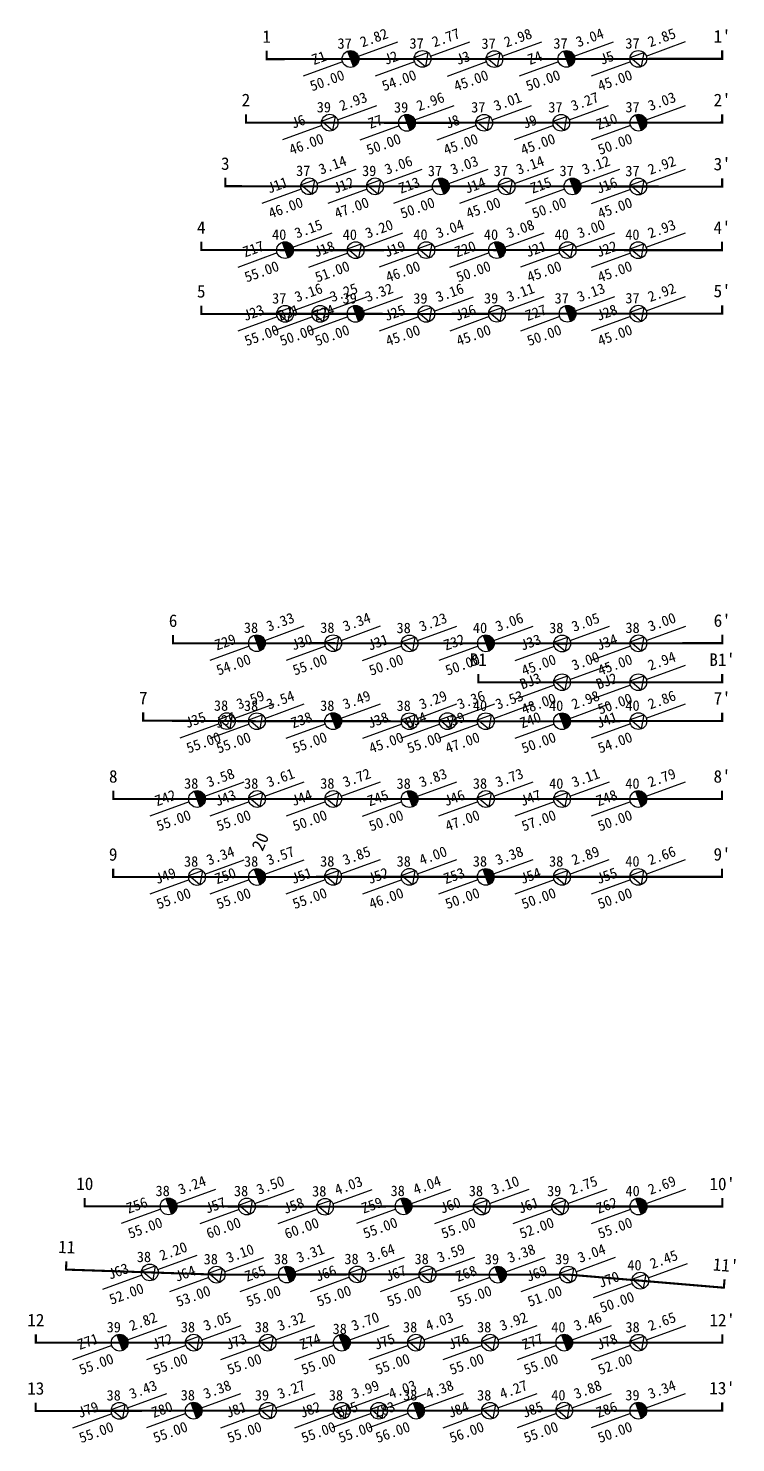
# Model space of a CAD drawing. Extents: x -1201378 to 2367219, y -619313 to 244905.
# Drawn here: x -1201378 to -948158, y -267397 to 239364 of the extents above; entities that cross this region are included whole.
import ezdxf
from ezdxf.enums import TextEntityAlignment as Align

# ---------------------------------------------------------------- set-up
doc = ezdxf.new("R2010")
doc.units = 0
doc.header["$LTSCALE"] = 1000
doc.linetypes.add('ACAD_ISO04W100', pattern=[30, 24, -3, 0, -3])
doc.layers.get('0').update_dxf_attribs({"linetype": 'CONTINUOUS'})
doc.layers.get('Defpoints').update_dxf_attribs({"linetype": 'CONTINUOUS'})
doc.layers.add('HOLE', color=7, linetype='CONTINUOUS')
doc.layers.add('PROFILE', color=7, linetype='CONTINUOUS')
doc.styles.add('ST', font='')
doc.styles.get('ST').set_extended_font_data('SimSun')

# ---------------------------------------------------------------- blocks, each defined once
blk = doc.blocks.new('H_sam_hole')
blk.add_line((0, 2), (0, -2))
at = {"const_width": 2}
blk.add_lwpolyline([(0, -1, 0.414214), (1, 0, 0.414214), (0, 1, 1)], format="xyb", dxfattribs=at)
blk.add_circle((0, 0), 2)
blk = doc.blocks.new('H_cpt_hole')
for p, q in [((-1.73, 1), (1.73, 1)), ((0, -2), (-1.73, 1)), ((1.73, 1), (0, -2))]:
    blk.add_line(p, q)
blk.add_circle((0, 0), 2)
blk = doc.blocks.new('2#孔点桩长')
at = {"layer": 'HOLE', "linetype": 'Continuous'}
for points in [[(-216732, -679927), (-202643, -674779)], [(-189403, -679921), (-175314, -674773)], [(-162089, -680005), (-148000, -674858)], [(-134756, -679970), (-120667, -674823)], [(-107467, -680012), (-93378, -674865)], [(-80150, -679955), (-66061, -674808)], [(-222368, -681986), (-236457, -687133)], [(-195039, -681980), (-209128, -687127)], [(-167724, -682064), (-181813, -687212)], [(-140392, -682029), (-154481, -687177)], [(-113103, -682071), (-127192, -687219)], [(-85786, -682014), (-99875, -687162)], [(-107491, -693907), (-93402, -688760)], [(-80184, -693908), (-66095, -688760)], [(-113127, -695966), (-127216, -701114)], [(-85819, -695967), (-99908, -701115)], [(-227462, -707815), (-213373, -702668)], [(-216717, -707870), (-202628, -702723)], [(-189434, -707844), (-175345, -702696)], [(-162076, -707877), (-147987, -702729)], [(-148454, -707857), (-134364, -702710)], [(-134766, -707870), (-120677, -702722)], [(-107507, -707868), (-93418, -702721)], [(-80168, -707825), (-66079, -702677)], [(-233098, -709874), (-247187, -715022)], [(-222352, -709929), (-236441, -715077)], [(-195069, -709903), (-209159, -715051)], [(-167712, -709936), (-181801, -715083)], [(-154089, -709916), (-168178, -715064)], [(-140402, -709929), (-154491, -715077)], [(-113143, -709927), (-127232, -715075)], [(-85804, -709884), (-99893, -715031)], [(-238162, -735738), (-224072, -730590)], [(-216680, -735747), (-202591, -730600)], [(-189408, -735732), (-175319, -730584)], [(-162089, -735772), (-148000, -730624)], [(-134775, -735751), (-120686, -730604)], [(-107473, -735764), (-93384, -730616)], [(-80204, -735751), (-66115, -730603)], [(-243797, -737797), (-257886, -742945)], [(-222315, -737807), (-236404, -742954)], [(-195044, -737791), (-209133, -742938)], [(-167725, -737831), (-181814, -742979)], [(-140411, -737810), (-154500, -742958)], [(-113109, -737823), (-127198, -742970)], [(-85839, -737810), (-99928, -742957)], [(-238181, -763678), (-224092, -758531)], [(-216704, -763673), (-202615, -758525)], [(-189450, -763631), (-175361, -758484)], [(-162069, -763633), (-147980, -758485)], [(-134799, -763638), (-120710, -758490)], [(-107502, -763639), (-93413, -758492)], [(-80208, -763639), (-66118, -758491)], [(-243817, -765737), (-257906, -770885)], [(-222340, -765732), (-236429, -770879)], [(-195086, -765690), (-209175, -770838)], [(-167704, -765692), (-181794, -770840)], [(-140435, -765697), (-154524, -770845)], [(-113137, -765698), (-127227, -770846)], [(-85843, -765698), (-99932, -770845)]]:
    blk.add_lwpolyline(points, dxfattribs=at)
at = {"layer": 'PROFILE', "linetype": 'ACAD_ISO04W100', "ltscale": 0.08, "const_width": 750}
for points in [[(-249551, -677962), (-249550, -680962), (-219550, -680956), (-192221, -680950), (-164907, -681035), (-137574, -681000), (-110285, -681042), (-82968, -680985), (-52968, -680922), (-52974, -677922)], [(-140309, -691936), (-140309, -694936), (-110309, -694937), (-83002, -694938), (-53002, -694938), (-53002, -691938)], [(-260264, -705692), (-260279, -708692), (-230280, -708845), (-219534, -708900), (-192252, -708873), (-164894, -708906), (-151271, -708887), (-137584, -708900), (-110325, -708898), (-82986, -708854), (-52986, -708806), (-52991, -705806)], [(-270978, -733754), (-270979, -736754), (-240979, -736767), (-219498, -736777), (-192226, -736761), (-164907, -736802), (-137593, -736781), (-110291, -736793), (-83021, -736780), (-53021, -736766), (-53023, -733766)], [(-271000, -761716), (-270999, -764716), (-240999, -764708), (-219522, -764702), (-192268, -764661), (-164887, -764662), (-137617, -764668), (-110320, -764669), (-83025, -764668), (-53025, -764668), (-53025, -761668)]]:
    blk.add_lwpolyline(points, dxfattribs=at)
at = {"layer": 'HOLE', "xscale": 1500, "yscale": 1500, "zscale": 1500, "rotation": 20.07028855039438}
for name, p in [('H_sam_hole', (-219550, -680956)), ('H_cpt_hole', (-192221, -680950)), ('H_cpt_hole', (-164907, -681035)), ('H_sam_hole', (-137574, -681000)), ('H_cpt_hole', (-110285, -681042)), ('H_cpt_hole', (-82968, -680985)), ('H_cpt_hole', (-110309, -694937)), ('H_cpt_hole', (-83002, -694938)), ('H_cpt_hole', (-230280, -708845)), ('H_cpt_hole', (-219534, -708900)), ('H_sam_hole', (-192252, -708873)), ('H_cpt_hole', (-164894, -708906)), ('H_cpt_hole', (-151271, -708887)), ('H_cpt_hole', (-137584, -708900)), ('H_sam_hole', (-110325, -708898)), ('H_cpt_hole', (-82986, -708854)), ('H_sam_hole', (-240979, -736767)), ('H_cpt_hole', (-219498, -736777)), ('H_cpt_hole', (-192226, -736761)), ('H_sam_hole', (-164907, -736802)), ('H_cpt_hole', (-137593, -736781)), ('H_cpt_hole', (-110291, -736793)), ('H_sam_hole', (-83021, -736780)), ('H_cpt_hole', (-240999, -764708)), ('H_sam_hole', (-219522, -764702)), ('H_cpt_hole', (-192268, -764661)), ('H_cpt_hole', (-164887, -764662)), ('H_sam_hole', (-137617, -764668)), ('H_cpt_hole', (-110320, -764669)), ('H_cpt_hole', (-83025, -764668))]:
    blk.add_blockref(name, p, dxfattribs=at)
at = {"layer": 'Defpoints', "color": 3, "style": 'ST'}
for p in [(-221650, -675388), (-194321, -675382), (-167006, -675466), (-112385, -675473), (-85067, -675416), (-232379, -703276), (-221634, -703331), (-194351, -703305), (-166994, -703337), (-243079, -731199), (-221597, -731208), (-194325, -731193), (-167007, -731233), (-139693, -731212), (-243099, -759139), (-221621, -759134), (-194368, -759092), (-166986, -759094), (-139716, -759099), (-112419, -759100)]:
    blk.add_text('38', height=3750, dxfattribs=at).set_placement(p, align=Align.MIDDLE_CENTER)
at = {"layer": 'Defpoints', "color": 6, "style": 'ST'}
for p in [(-139673, -675431), (-139683, -703331), (-112425, -703329), (-85085, -703286), (-112391, -731225), (-85121, -731212), (-85125, -759100)]:
    blk.add_text('40', height=3750, dxfattribs=at).set_placement(p, align=Align.MIDDLE_CENTER)
at = {"layer": 'HOLE', "style": 'ST'}
for s, p in [('3.33', (-211167, -673302)), ('3.34', (-183839, -673296)), ('3.23', (-156524, -673381)), ('3.06', (-129191, -673346)), ('3.05', (-101903, -673388)), ('3.00', (-74585, -673331)), ('Z29', (-230892, -680509)), ('J30', (-203564, -680503)), ('J31', (-176249, -680587)), ('Z32', (-148916, -680552)), ('J33', (-121627, -680594)), ('J34', (-94310, -680537)), ('3.00', (-101927, -687283)), ('2.94', (-74619, -687284)), ('54.00', (-227932, -688610)), ('55.00', (-200604, -688604)), ('50.00', (-173289, -688689)), ('50.00', (-145956, -688654)), ('45.00', (-118668, -688696)), ('45.00', (-91350, -688639)), ('BJ3', (-121651, -694489)), ('BJ2', (-94344, -694490)), ('3.59', (-221897, -701191)), ('3.54', (-211152, -701246)), ('3.49', (-183869, -701220)), ('3.29', (-156512, -701252)), ('3.36', (-142889, -701233)), ('3.53', (-129201, -701246)), ('48.00', (-118692, -702591)), ('2.98', (-101943, -701244)), ('50.00', (-91384, -702591)), ('2.86', (-74603, -701200)), ('J35', (-241622, -708398)), ('J36', (-230877, -708452)), ('Z38', (-203594, -708426)), ('J38', (-176236, -708459)), ('BJ4', (-162614, -708440)), ('J39', (-148926, -708452)), ('Z40', (-121667, -708451)), ('J41', (-94328, -708407)), ('55.00', (-238662, -716499)), ('55.00', (-227917, -716554)), ('55.00', (-200634, -716527)), ('45.00', (-173277, -716560)), ('55.00', (-159654, -716541)), ('47.00', (-145966, -716553)), ('50.00', (-118707, -716552)), ('54.00', (-91368, -716508)), ('3.58', (-232597, -729113)), ('3.61', (-211115, -729123)), ('3.72', (-183843, -729107)), ('3.83', (-156525, -729148)), ('3.73', (-129211, -729127)), ('3.11', (-101909, -729139)), ('2.79', (-74639, -729126)), ('Z42', (-252322, -736320)), ('J43', (-230840, -736330)), ('J44', (-203568, -736314)), ('Z45', (-176249, -736354)), ('J46', (-148936, -736334)), ('J47', (-121633, -736346)), ('Z48', (-94364, -736333)), ('55.00', (-249362, -744421)), ('55.00', (-227880, -744431)), ('50.00', (-200608, -744415)), ('50.00', (-173289, -744455)), ('47.00', (-145976, -744435)), ('57.00', (-118673, -744447)), ('50.00', (-91404, -744434)), ('3.34', (-232617, -757054)), ('3.57', (-211139, -757048)), ('3.85', (-183886, -757007)), ('4.00', (-156504, -757009)), ('3.38', (-129234, -757014)), ('2.89', (-101937, -757015)), ('2.66', (-74643, -757014)), ('J49', (-252341, -764261)), ('Z50', (-230864, -764255)), ('J51', (-203610, -764214)), ('J52', (-176229, -764215)), ('Z53', (-148959, -764220)), ('J54', (-121662, -764222)), ('J55', (-94368, -764221)), ('55.00', (-249382, -772362)), ('55.00', (-227904, -772356)), ('55.00', (-200650, -772315)), ('46.00', (-173269, -772316)), ('50.00', (-145999, -772321)), ('50.00', (-118702, -772323)), ('50.00', (-91408, -772322))]:
    blk.add_text(s, height=3750, rotation=20.07029, dxfattribs=at).set_placement(p, align=Align.MIDDLE_CENTER)
at = {"layer": 'PROFILE', "style": 'ST'}
for s, rotation, p in [('6', 0.01212, (-249551, -676462)), ("6'", 0.11955, (-52977, -676422)), ('B1', 359.99831, (-140309, -690436)), ("B1'", 359.99831, (-53001, -690438)), ('7', 359.70778, (-260256, -704192)), ("7'", 0.09161, (-52993, -704306)), ('8', 359.9744, (-270977, -732254)), ("8'", 0.02718, (-53024, -732266)), ('20', 66.06483, (-215065, -753511)), ('9', 0.01534, (-271000, -760216)), ("9'", 0.0015, (-53025, -760168))]:
    blk.add_text(s, height=4500, rotation=rotation, dxfattribs=at).set_placement(p, align=Align.BOTTOM_CENTER)
blk = doc.blocks.new('1#孔点桩长')
at = {"layer": 'HOLE', "linetype": 'Continuous'}
for points in [[(-183222, 429381), (-169132, 434529)], [(-157466, 429419), (-143377, 434567)], [(-131698, 429351), (-117609, 434498)], [(-105954, 429413), (-91865, 434561)], [(-80188, 429430), (-66099, 434578)], [(-188857, 427322), (-202946, 422175)], [(-163102, 427360), (-177191, 422212)], [(-137334, 427292), (-151423, 422144)], [(-111590, 427354), (-125679, 422207)], [(-85824, 427371), (-99913, 422224)], [(-190664, 406570), (-176575, 411717)], [(-163014, 406523), (-148925, 411670)], [(-135389, 406543), (-121300, 411691)], [(-107768, 406548), (-93679, 411696)], [(-80165, 406584), (-66076, 411732)], [(-196300, 404511), (-210389, 399363)], [(-168650, 404464), (-182739, 399316)], [(-141025, 404484), (-155114, 399336)], [(-113403, 404489), (-127493, 399342)], [(-85800, 404525), (-99890, 399378)], [(-198055, 383786), (-183966, 388933)], [(-174438, 383760), (-160349, 388908)], [(-150880, 383741), (-136791, 388889)], [(-127322, 383738), (-113233, 388885)], [(-103751, 383748), (-89661, 388896)], [(-80191, 383706), (-66102, 388853)], [(-203691, 381727), (-217780, 376579)], [(-180074, 381701), (-194163, 376553)], [(-156516, 381682), (-170605, 376535)], [(-132958, 381679), (-147047, 376531)], [(-109386, 381689), (-123475, 376542)], [(-85827, 381647), (-99916, 376499)], [(-206655, 360915), (-192566, 366062)], [(-181367, 360904), (-167277, 366052)], [(-156077, 360932), (-141988, 366079)], [(-130825, 360915), (-116736, 366062)], [(-105500, 360930), (-91411, 366078)], [(-80221, 360911), (-66132, 366059)], [(-212290, 358856), (-226379, 353708)], [(-187002, 358845), (-201091, 353698)], [(-161713, 358873), (-175802, 353725)], [(-136460, 358856), (-150549, 353708)], [(-111136, 358871), (-125225, 353724)], [(-85857, 358852), (-99946, 353704)], [(-206643, 338079), (-192553, 343227)], [(-194034, 338092), (-179945, 343240)], [(-181410, 338086), (-167321, 343233)], [(-156095, 338049), (-142006, 343196)], [(-130791, 338113), (-116702, 343260)], [(-105518, 338106), (-91429, 343254)], [(-80189, 338140), (-66100, 343288)], [(-212278, 336020), (-226367, 330873)], [(-199670, 336033), (-213759, 330885)], [(-187046, 336027), (-201135, 330879)], [(-161731, 335990), (-175820, 330842)], [(-136426, 336054), (-150515, 330906)], [(-111153, 336047), (-125242, 330900)], [(-85825, 336081), (-99914, 330934)]]:
    blk.add_lwpolyline(points, dxfattribs=at)
at = {"layer": 'PROFILE', "linetype": 'ACAD_ISO04W100', "ltscale": 0.08, "const_width": 750}
for points in [[(-216044, 431308), (-216039, 428308), (-186039, 428352), (-160284, 428390), (-134516, 428321), (-108772, 428384), (-83006, 428401), (-53006, 428421), (-53008, 431421)], [(-223477, 408591), (-223482, 405591), (-193482, 405540), (-165832, 405493), (-138207, 405514), (-110586, 405519), (-82983, 405555), (-52983, 405594), (-52987, 408594)], [(-230870, 385789), (-230873, 382789), (-200873, 382756), (-177256, 382731), (-153698, 382712), (-130140, 382708), (-106568, 382719), (-83009, 382676), (-53009, 382622), (-53004, 385622)], [(-239471, 362898), (-239473, 359898), (-209473, 359885), (-184184, 359875), (-158895, 359902), (-133643, 359885), (-108318, 359901), (-83039, 359882), (-53039, 359859), (-53037, 362859)], [(-239463, 340020), (-239460, 337020), (-209460, 337050), (-196852, 337062), (-184228, 337056), (-158913, 337019), (-133608, 337083), (-108335, 337077), (-83007, 337111), (-53007, 337151), (-53011, 340151)]]:
    blk.add_lwpolyline(points, dxfattribs=at)
at = {"layer": 'HOLE', "xscale": 1500, "yscale": 1500, "zscale": 1500, "rotation": 20.07028855039438}
for name, p in [('H_sam_hole', (-186039, 428352)), ('H_cpt_hole', (-160284, 428390)), ('H_cpt_hole', (-134516, 428321)), ('H_sam_hole', (-108772, 428384)), ('H_cpt_hole', (-83006, 428401)), ('H_cpt_hole', (-193482, 405540)), ('H_sam_hole', (-165832, 405493)), ('H_cpt_hole', (-138207, 405514)), ('H_cpt_hole', (-110586, 405519)), ('H_sam_hole', (-82983, 405555)), ('H_cpt_hole', (-200873, 382756)), ('H_cpt_hole', (-177256, 382731)), ('H_sam_hole', (-153698, 382712)), ('H_cpt_hole', (-130140, 382708)), ('H_sam_hole', (-106568, 382719)), ('H_cpt_hole', (-83009, 382676)), ('H_sam_hole', (-209473, 359885)), ('H_cpt_hole', (-184184, 359875)), ('H_cpt_hole', (-158895, 359902)), ('H_sam_hole', (-133643, 359885)), ('H_cpt_hole', (-108318, 359901)), ('H_cpt_hole', (-83039, 359882)), ('H_cpt_hole', (-209460, 337050)), ('H_cpt_hole', (-196852, 337062)), ('H_sam_hole', (-184228, 337056)), ('H_cpt_hole', (-158913, 337019)), ('H_cpt_hole', (-133608, 337083)), ('H_sam_hole', (-108335, 337077)), ('H_cpt_hole', (-83007, 337111))]:
    blk.add_blockref(name, p, dxfattribs=at)
at = {"layer": 'Defpoints', "color": 3, "style": 'ST'}
for p in [(-188139, 433920), (-162384, 433958), (-136616, 433890), (-110872, 433952), (-85106, 433970), (-140307, 411082), (-112685, 411087), (-85082, 411123), (-202973, 388325), (-155798, 388280), (-132240, 388277), (-108668, 388288), (-85109, 388245), (-211560, 342618), (-110435, 342645), (-85107, 342679)]:
    blk.add_text('37', height=3750, dxfattribs=at).set_placement(p, align=Align.MIDDLE_CENTER)
at = {"layer": 'Defpoints', "color": 6, "style": 'ST'}
for s, p in [('39', (-195582, 411109)), ('39', (-167931, 411062)), ('39', (-179356, 388299)), ('40', (-211572, 365454)), ('40', (-186284, 365444)), ('40', (-160995, 365471)), ('40', (-135742, 365454)), ('40', (-110418, 365469)), ('40', (-85139, 365450)), ('39', (-186328, 342625)), ('39', (-161013, 342588)), ('39', (-135708, 342652))]:
    blk.add_text(s, height=3750, dxfattribs=at).set_placement(p, align=Align.MIDDLE_CENTER)
at = {"layer": 'HOLE', "style": 'ST'}
for s, p in [('2.82', (-177657, 436006)), ('2.77', (-151902, 436043)), ('2.98', (-126134, 435975)), ('3.04', (-100390, 436038)), ('2.85', (-74624, 436055)), ('Z1', (-197382, 428799)), ('J2', (-171627, 428837)), ('J3', (-145858, 428769)), ('Z4', (-120114, 428831)), ('J5', (-94349, 428848)), ('50.00', (-194422, 420698)), ('54.00', (-168667, 420736)), ('45.00', (-142898, 420667)), ('50.00', (-117155, 420730)), ('45.00', (-91389, 420747)), ('2.93', (-185100, 413194)), ('2.96', (-157449, 413147)), ('3.01', (-129825, 413168)), ('3.27', (-102203, 413173)), ('3.03', (-74600, 413209)), ('J6', (-204824, 405988)), ('Z7', (-177174, 405941)), ('J8', (-149549, 405961)), ('J9', (-121928, 405966)), ('Z10', (-94325, 406002)), ('46.00', (-201865, 397886)), ('50.00', (-174214, 397839)), ('45.00', (-146590, 397860)), ('45.00', (-118968, 397865)), ('50.00', (-91365, 397901)), ('3.14', (-192491, 390410)), ('3.06', (-168874, 390384)), ('3.03', (-145316, 390366)), ('3.14', (-121758, 390362)), ('3.12', (-98186, 390373)), ('2.92', (-74627, 390330)), ('J11', (-212215, 383204)), ('J12', (-188598, 383178)), ('Z13', (-165040, 383159)), ('J14', (-141482, 383155)), ('Z15', (-117911, 383166)), ('J16', (-94351, 383124)), ('46.00', (-209256, 375102)), ('47.00', (-185638, 375077)), ('50.00', (-162080, 375058)), ('45.00', (-138522, 375054)), ('50.00', (-114951, 375065)), ('45.00', (-91391, 375022)), ('3.15', (-201090, 367539)), ('3.20', (-175802, 367529)), ('3.04', (-150513, 367556)), ('3.08', (-125260, 367539)), ('3.00', (-99936, 367555)), ('2.93', (-74657, 367535)), ('Z17', (-220815, 360333)), ('J18', (-195527, 360322)), ('J19', (-170237, 360350)), ('Z20', (-144985, 360332)), ('J21', (-119660, 360348)), ('J22', (-94382, 360329)), ('55.00', (-217855, 352231)), ('51.00', (-192567, 352221)), ('46.00', (-167277, 352248)), ('50.00', (-142025, 352231)), ('45.00', (-116700, 352247)), ('45.00', (-91422, 352228)), ('3.16', (-201078, 344704)), ('3.25', (-188470, 344716)), ('3.32', (-175846, 344710)), ('3.16', (-150531, 344673)), ('3.11', (-125226, 344737)), ('3.13', (-99953, 344731)), ('2.92', (-74625, 344765)), ('J23', (-220803, 337497)), ('BJ1', (-208194, 337510)), ('Z24', (-195571, 337503)), ('J25', (-170256, 337467)), ('J26', (-144951, 337530)), ('Z27', (-119678, 337524)), ('J28', (-94349, 337558)), ('55.00', (-217843, 329396)), ('50.00', (-205234, 329408)), ('50.00', (-192611, 329402)), ('45.00', (-167296, 329365)), ('45.00', (-141991, 329429)), ('50.00', (-116718, 329423)), ('45.00', (-91389, 329457))]:
    blk.add_text(s, height=3750, rotation=20.07029, dxfattribs=at).set_placement(p, align=Align.MIDDLE_CENTER)
at = {"layer": 'PROFILE', "style": 'ST'}
for s, rotation, p in [('1', 0.08402, (-216046, 432808)), ("1'", 0.03821, (-53009, 432921)), ('2', 359.90259, (-223474, 410091)), ("2'", 0.07424, (-52988, 410094)), ('3', 359.93736, (-230868, 387289)), ("3'", 359.89616, (-53001, 387122)), ('4', 359.97643, (-239471, 364398)), ("4'", 359.95656, (-53036, 364359)), ('5', 0.05733, (-239465, 341520)), ("5'", 0.0771, (-53013, 341651))]:
    blk.add_text(s, height=4500, rotation=rotation, dxfattribs=at).set_placement(p, align=Align.BOTTOM_CENTER)
blk = doc.blocks.new('3#孔点桩长')
at = {"layer": 'HOLE', "linetype": 'Continuous'}
for points in [[(-248359, -781702), (-234270, -776554)], [(-220299, -781727), (-206210, -776579)], [(-192329, -781828), (-178240, -776681)], [(-164224, -781690), (-150134, -776542)], [(-136232, -781724), (-122143, -776576)], [(-108211, -781728), (-94122, -776581)], [(-80146, -781730), (-66057, -776583)], [(-253995, -783761), (-268084, -788908)], [(-225935, -783786), (-240024, -788933)], [(-197964, -783887), (-212054, -789035)], [(-169859, -783749), (-183948, -788897)], [(-141868, -783783), (-155957, -788931)], [(-113847, -783787), (-127936, -788935)], [(-85782, -783789), (-99871, -788937)], [(-255070, -805349), (-240981, -800201)], [(-231143, -806155), (-217053, -801008)], [(-205988, -806117), (-191899, -800969)], [(-180770, -806077), (-166681, -800930)], [(-155651, -806079), (-141562, -800932)], [(-130491, -806160), (-116402, -801012)], [(-105322, -806126), (-91233, -800979)], [(-79473, -808308), (-65384, -803161)], [(-260706, -807408), (-274795, -812555)], [(-236778, -808214), (-250867, -813362)], [(-211624, -808176), (-225713, -813323)], [(-186406, -808136), (-200495, -813284)], [(-161287, -808138), (-175376, -813286)], [(-136126, -808219), (-150215, -813366)], [(-110957, -808185), (-125046, -813333)], [(-85109, -810367), (-99198, -815515)], [(-265864, -830519), (-251775, -825372)], [(-239321, -830516), (-225232, -825368)], [(-212856, -830525), (-198767, -825377)], [(-186336, -830510), (-172247, -825362)], [(-159783, -830531), (-145694, -825383)], [(-133275, -830518), (-119185, -825371)], [(-106704, -830527), (-92615, -825379)], [(-80143, -830538), (-66054, -825391)], [(-271500, -832578), (-285589, -837726)], [(-244957, -832575), (-259046, -837722)], [(-218492, -832584), (-232581, -837732)], [(-191971, -832569), (-206060, -837717)], [(-165419, -832590), (-179508, -837738)], [(-138910, -832577), (-152999, -837725)], [(-112340, -832586), (-126429, -837733)], [(-85779, -832597), (-99868, -837745)], [(-265885, -854944), (-251796, -849796)], [(-239362, -854894), (-225273, -849746)], [(-212823, -854925), (-198733, -849778)], [(-186329, -854929), (-172240, -849781)], [(-173031, -854907), (-158942, -849760)], [(-159737, -854901), (-145648, -849754)], [(-133274, -854921), (-119185, -849774)], [(-106711, -854898), (-92622, -849750)], [(-80197, -854898), (-66108, -849750)], [(-271521, -857003), (-285610, -862151)], [(-244998, -856953), (-259087, -862101)], [(-218458, -856984), (-232547, -862132)], [(-191965, -856988), (-206054, -862135)], [(-178667, -856967), (-192756, -862114)], [(-165373, -856960), (-179462, -862108)], [(-138910, -856980), (-152999, -862128)], [(-112347, -856957), (-126436, -862105)], [(-85832, -856957), (-99922, -862105)]]:
    blk.add_lwpolyline(points, dxfattribs=at)
at = {"layer": 'PROFILE', "linetype": 'ACAD_ISO04W100', "ltscale": 0.08, "const_width": 750}
for points in [[(-281174, -779704), (-281177, -782704), (-251177, -782731), (-223117, -782756), (-195147, -782858), (-167041, -782719), (-139050, -782754), (-111029, -782758), (-82964, -782760), (-52964, -782762), (-52964, -779762)], [(-287770, -802369), (-287871, -805368), (-257888, -806378), (-233960, -807185), (-208806, -807146), (-183588, -807107), (-158469, -807109), (-133309, -807189), (-108139, -807156), (-82291, -809338), (-52397, -811861), (-52145, -808872)], [(-298682, -828553), (-298682, -831553), (-268682, -831549), (-242139, -831545), (-215674, -831554), (-189154, -831539), (-162601, -831561), (-136092, -831548), (-109522, -831556), (-82961, -831568), (-52961, -831581), (-52960, -828581)], [(-298709, -853030), (-298703, -856030), (-268703, -855974), (-242180, -855923), (-215640, -855955), (-189147, -855958), (-175849, -855937), (-162555, -855931), (-136092, -855951), (-109529, -855927), (-83015, -855928), (-53015, -855928), (-53015, -852928)]]:
    blk.add_lwpolyline(points, dxfattribs=at)
at = {"layer": 'HOLE', "xscale": 1500, "yscale": 1500, "zscale": 1500, "rotation": 20.07028855039438}
for name, p in [('H_sam_hole', (-251177, -782731)), ('H_cpt_hole', (-223117, -782756)), ('H_cpt_hole', (-195147, -782858)), ('H_sam_hole', (-167041, -782719)), ('H_cpt_hole', (-139050, -782754)), ('H_cpt_hole', (-111029, -782758)), ('H_sam_hole', (-82964, -782760)), ('H_cpt_hole', (-257888, -806378)), ('H_cpt_hole', (-233960, -807185)), ('H_sam_hole', (-208806, -807146)), ('H_cpt_hole', (-183588, -807107)), ('H_cpt_hole', (-158469, -807109)), ('H_sam_hole', (-133309, -807189)), ('H_cpt_hole', (-108139, -807156)), ('H_cpt_hole', (-82291, -809338)), ('H_sam_hole', (-268682, -831549)), ('H_cpt_hole', (-242139, -831545)), ('H_cpt_hole', (-215674, -831554)), ('H_sam_hole', (-189154, -831539)), ('H_cpt_hole', (-162601, -831561)), ('H_cpt_hole', (-136092, -831548)), ('H_sam_hole', (-109522, -831556)), ('H_cpt_hole', (-82961, -831568)), ('H_cpt_hole', (-268703, -855974)), ('H_sam_hole', (-242180, -855923)), ('H_cpt_hole', (-215640, -855955)), ('H_cpt_hole', (-189147, -855958)), ('H_cpt_hole', (-175849, -855937)), ('H_sam_hole', (-162555, -855931)), ('H_cpt_hole', (-136092, -855951)), ('H_cpt_hole', (-109529, -855927)), ('H_sam_hole', (-83015, -855928))]:
    blk.add_blockref(name, p, dxfattribs=at)
at = {"layer": 'Defpoints', "color": 3, "style": 'ST'}
for p in [(-253276, -777163), (-169141, -777151), (-225217, -777188), (-197246, -777289), (-141149, -777185), (-259988, -800810), (-236060, -801616), (-210906, -801578), (-185688, -801538), (-160569, -801540), (-244239, -825976), (-217774, -825986), (-189893, -826603), (-164700, -825992), (-138192, -825979), (-85061, -825999), (-270803, -850405), (-244279, -850355), (-191247, -850390), (-164654, -850362), (-138192, -850382)]:
    blk.add_text('38', height=3750, dxfattribs=at).set_placement(p, align=Align.MIDDLE_CENTER)
at = {"layer": 'Defpoints', "color": 6, "style": 'ST'}
for s, p in [('39', (-113128, -777189)), ('40', (-85063, -777191)), ('39', (-135408, -801621)), ('39', (-110239, -801587)), ('40', (-84391, -803769)), ('39', (-270781, -825980)), ('40', (-111622, -825987)), ('39', (-217740, -850386)), ('40', (-111628, -850359)), ('39', (-85114, -850359))]:
    blk.add_text(s, height=3750, dxfattribs=at).set_placement(p, align=Align.MIDDLE_CENTER)
at = {"layer": 'HOLE', "style": 'ST'}
for s, p in [('3.24', (-242794, -775077)), ('3.50', (-214735, -775102)), ('4.03', (-186764, -775204)), ('4.04', (-158659, -775066)), ('3.10', (-130667, -775100)), ('2.75', (-102646, -775104)), ('2.69', (-74581, -775106)), ('Z56', (-262519, -782284)), ('J57', (-234459, -782309)), ('J58', (-206489, -782411)), ('Z59', (-178384, -782272)), ('J60', (-150392, -782306)), ('J61', (-122371, -782310)), ('Z62', (-94306, -782312)), ('55.00', (-259559, -790385)), ('60.00', (-231499, -790410)), ('60.00', (-203529, -790512)), ('55.00', (-175424, -790373)), ('55.00', (-147432, -790408)), ('52.00', (-119411, -790412)), ('55.00', (-91346, -790414)), ('2.20', (-249506, -798724)), ('3.10', (-225578, -799531)), ('3.31', (-200424, -799492)), ('3.64', (-175206, -799453)), ('3.59', (-150087, -799455)), ('3.38', (-124926, -799535)), ('3.04', (-99757, -799502)), ('2.45', (-73909, -801684)), ('J63', (-269231, -805931)), ('J64', (-245303, -806738)), ('Z65', (-220148, -806699)), ('J66', (-194930, -806660)), ('J67', (-169811, -806661)), ('Z68', (-144651, -806742)), ('J69', (-119482, -806709)), ('52.00', (-266271, -814032)), ('J70', (-93633, -808891)), ('53.00', (-242343, -814839)), ('55.00', (-217188, -814800)), ('55.00', (-191971, -814761)), ('55.00', (-166851, -814763)), ('55.00', (-141691, -814843)), ('51.00', (-116522, -814810)), ('50.00', (-90673, -816992)), ('2.82', (-260299, -823895)), ('3.05', (-233757, -823891)), ('3.32', (-207291, -823901)), ('3.70', (-180771, -823886)), ('4.03', (-154218, -823907)), ('3.92', (-127710, -823894)), ('3.46', (-101140, -823902)), ('2.65', (-74579, -823914)), ('Z71', (-280024, -831102)), ('J72', (-253482, -831098)), ('J73', (-227016, -831107)), ('Z74', (-200496, -831092)), ('J75', (-173943, -831113)), ('J76', (-147435, -831101)), ('Z77', (-120864, -831109)), ('J78', (-94303, -831121)), ('55.00', (-277064, -839203)), ('55.00', (-250522, -839199)), ('55.00', (-224056, -839208)), ('55.00', (-197536, -839193)), ('55.00', (-170983, -839214)), ('55.00', (-144475, -839202)), ('55.00', (-117904, -839210)), ('52.00', (-91343, -839222)), ('3.43', (-260321, -848320)), ('3.38', (-233797, -848269)), ('3.27', (-207258, -848301)), ('3.99', (-180765, -848304)), ('4.03', (-167467, -848283)), ('4.38', (-154172, -848277)), ('4.27', (-127710, -848297)), ('3.88', (-101146, -848274)), ('3.34', (-74632, -848274)), ('J79', (-280046, -855526)), ('Z80', (-253522, -855476)), ('J81', (-226983, -855507)), ('J82', (-200490, -855511)), ('BJ5', (-187191, -855490)), ('Z83', (-173897, -855483)), ('J84', (-147434, -855503)), ('J85', (-120871, -855480)), ('Z86', (-94357, -855480)), ('55.00', (-277086, -863628)), ('55.00', (-250562, -863577)), ('55.00', (-224023, -863609)), ('55.00', (-197530, -863612)), ('55.00', (-184231, -863591)), ('56.00', (-170937, -863585)), ('56.00', (-144474, -863605)), ('55.00', (-117911, -863581)), ('50.00', (-91397, -863581))]:
    blk.add_text(s, height=3750, rotation=20.07029, dxfattribs=at).set_placement(p, align=Align.MIDDLE_CENTER)
at = {"layer": 'PROFILE', "style": 'ST'}
for s, rotation, p in [('10', 359.94849, (-281173, -778204)), ("10'", 359.99596, (-52963, -778262)), ('11', 358.06934, (-287720, -800870)), ("11'", 355.17482, (-52019, -807377)), ('12', 0.00843, (-298682, -827053)), ("12'", 359.97476, (-52959, -827081)), ('13', 0.10841, (-298712, -851530)), ("13'", 359.99986, (-53015, -851428))]:
    blk.add_text(s, height=4500, rotation=rotation, dxfattribs=at).set_placement(p, align=Align.BOTTOM_CENTER)

msp = doc.modelspace()

# ---------------------------------------------------------------- block references
at = {"layer": 'Defpoints'}
for name, p in [('1#孔点桩长', (-900000, -200000)), ('2#孔点桩长', (-900000, 700000)), ('3#孔点桩长', (-900000, 600000))]:
    msp.add_blockref(name, p, dxfattribs=at)

doc.saveas('drawing.dxf')
